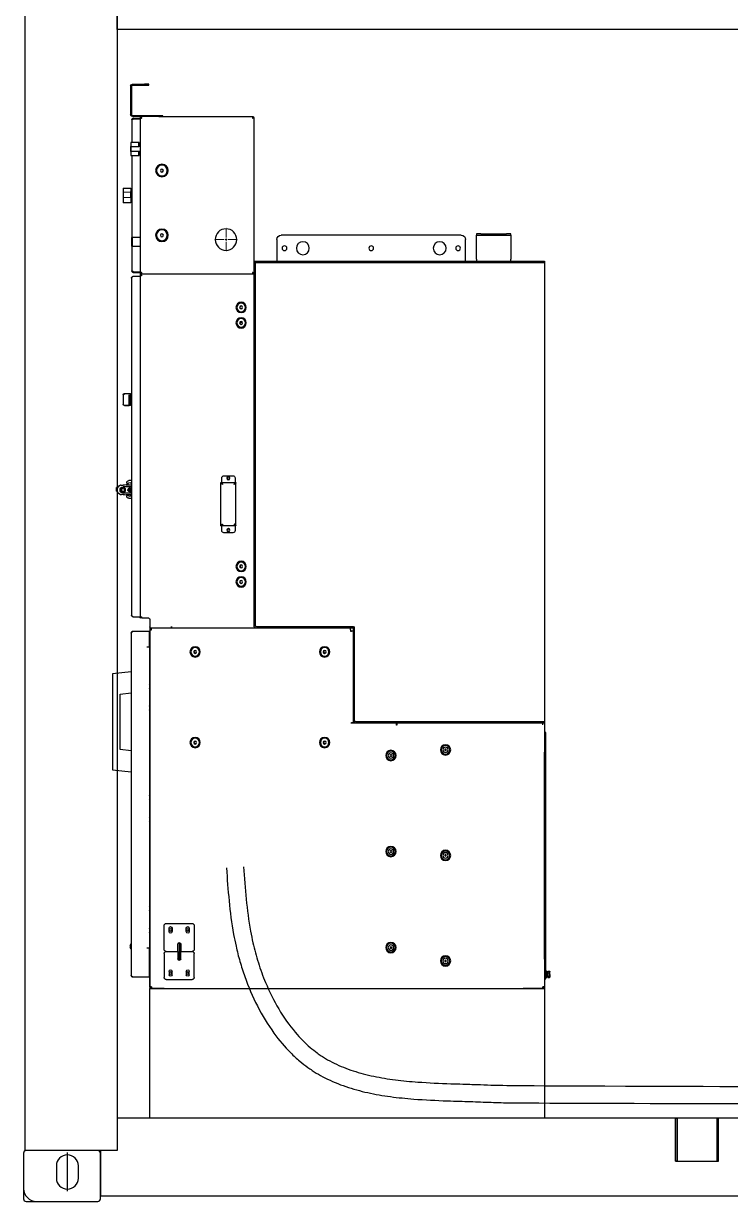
# Model space of a CAD drawing. Header units: millimetres. Extents: x 0 to 87554, y -20854 to 20404.
# Drawn here: x 18761 to 20399, y 9171 to 11899 of the extents above; entities that cross this region are included whole.
import ezdxf

# ---------------------------------------------------------------- set-up
doc = ezdxf.new("R2010")
doc.units = ezdxf.units.MM
doc.linetypes.add('CENTER2', pattern=[28.574999, 19.049999, -3.175, 3.175, -3.175])
doc.layers.get('0').update_dxf_attribs({"lineweight": 15})
for name, color, linetype, lineweight in [('AM_0', 7, 'Continuous', 30), ('THICK', 7, 'Continuous', 0), ('中心线', 1, 'CENTER2', 18)]:
    doc.layers.add(name, color=color, linetype=linetype, lineweight=lineweight)

# ---------------------------------------------------------------- blocks, each defined once
blk = doc.blocks.new('SW_CENTERMARKSYMBOL_0')
at = {"layer": '中心线', "color": 0}
for p, q in [((0, 5), (0, 27.5)), ((-5, 0), (-27.5, 0)), ((0, 0), (-2.5, 0)), ((0, 0), (0, 2.5)), ((0, 0), (0, -2.5)), ((0, 0), (2.5, 0)), ((5, 0), (27.5, 0)), ((0, -5), (0, -27.5))]:
    blk.add_line(p, q, dxfattribs=at)
blk = doc.blocks.new('yt4')
at = {"color": 87, "linetype": 'Continuous', "lineweight": 25}
for p, q in [((179, 385.5), (179, 387.5)), ((179, 387.5), (189, 387.5)), ((189, 385.5), (179, 385.5)), ((217, 387.5), (189, 387.5)), ((217, 385.5), (189, 385.5)), ((219, 383.5), (219, 316.5)), ((221, 383.5), (221, 316.5)), ((-65, -22.5), (-65, 310.4)), ((-65, 310.4), (-63, 310.4)), ((148.9, 312.5), (-62.9, 312.5)), ((-62.9, 312.5), (-62.9, 310.5)), ((146, 312.5), (146, 314.5)), ((146, 314.5), (156, 314.5)), ((156, 312.5), (148.9, 312.5)), ((156, 314.5), (217, 314.5)), ((156, 312.5), (217, 312.5)), ((196.9, 312), (196.9, 312.5)), ((199, 312.5), (199, -52.5)), ((199.2, 308.5), (199.2, 307)), ((214.7, 308.5), (199.2, 308.5)), ((214.7, 307), (199.2, 307)), ((199.2, 306.9), (199.2, 247.5)), ((214.7, 306.9), (199.2, 306.9)), ((214.7, 308.5), (214.7, 307)), ((218.2, 305), (218.2, 252.5)), ((199.2, 247.5), (200.9, 247.5)), ((199.2, 247.5), (199.2, 243.5)), ((200.9, 243.5), (200.9, 252.5)), ((200.9, 252.5), (202.9, 252.5)), ((202.9, 252.5), (202.9, 243.5)), ((202.9, 252.5), (216.4, 252.5)), ((216.4, 252.5), (220.4, 252.5)), ((220.4, 252.5), (220.4, 243.5)), ((199, 243.5), (202, 243.5)), ((199, 231.5), (202, 231.5)), ((199.2, 231.5), (199.2, 227.5)), ((199.2, 227.5), (199.2, 32.5)), ((200.9, 227.5), (199.2, 227.5)), ((200.9, 222.5), (200.9, 231.5)), ((202.9, 222.5), (200.9, 222.5)), ((202.9, 243.5), (202, 243.5)), ((202, 231.5), (202.9, 231.5)), ((216.4, 243.5), (202.9, 243.5)), ((202.9, 231.5), (202.9, 222.5)), ((202.9, 231.5), (216.4, 231.5)), ((216.4, 222.5), (202.9, 222.5)), ((220.4, 243.5), (216.4, 243.5)), ((216.4, 231.5), (220.4, 231.5)), ((220.4, 222.5), (216.4, 222.5)), ((218.2, 222.5), (218.2, 32.5)), ((220, 231.5), (220, 243.5)), ((220.4, 231.5), (220.4, 243.5)), ((220.4, 231.5), (220.4, 222.5)), ((199.2, 139.5), (199, 139.5)), ((220.2, 145), (218.2, 145)), ((238.2, 147), (220.2, 147)), ((220.2, 147), (220.2, 137.8)), ((220.2, 125.8), (220.2, 137.8)), ((237.6, 137.4), (221.6, 137.9)), ((238.2, 147), (238.2, 137.6)), ((238.2, 137.6), (238.2, 137.3)), ((238.2, 137.3), (238.2, 125.4)), ((199.2, 120.5), (199, 120.5)), ((199, 120.2), (199.2, 120.2)), ((199, 120.1), (199.2, 120.1)), ((199.2, 120.1), (199, 120.1)), ((199, 119.9), (199.2, 119.9)), ((218.2, 115), (220.2, 115)), ((220.2, 125.1), (220.2, 125.8)), ((220.2, 124.4), (220.2, 125.1)), ((220.2, 124.4), (220.2, 113)), ((220.2, 113), (238.2, 113)), ((237.6, 125.4), (221.6, 125.9)), ((238.2, 125.4), (238.2, 125.1)), ((238.2, 125.1), (238.2, 124.4)), ((238.2, 124.4), (238.2, 113)), ((-660, 37.5), (-660, 40.5)), ((-660, 40.5), (-650, 40.5)), ((-650, 37.5), (-660, 37.5)), ((-660, 37.5), (-660, 36)), ((-660, 36), (-660, -18)), ((-590, 40.5), (-650, 40.5)), ((-590, 37.5), (-650, 37.5)), ((-590, 40.5), (-580, 40.5)), ((-580, 37.5), (-590, 37.5)), ((-580, 40.5), (-580, 37.5)), ((-580, 36), (-580, 37.5)), ((-580, -18), (-580, 36)), ((-555, -16.5), (-555, 27.5)), ((-545, 37.5), (-128, 37.5)), ((-118, 27.5), (-118, -16.5)), ((199.2, 32.5), (214.7, 32.5)), ((199.2, 32.5), (199.2, 12.5)), ((214.7, 32.5), (218.2, 32.5)), ((216.7, 12.5), (216.7, 32.5)), ((218.2, 12.5), (218.2, 32.5)), ((199.2, 12.5), (199.2, -46.9)), ((214.7, 12.5), (199.2, 12.5)), ((218.2, 12.5), (214.7, 12.5)), ((218.2, 12.5), (218.2, -45)), ((-738, -22.5), (-738, -25.5)), ((-68, -22.5), (-738, -22.5)), ((-68, -25.5), (-738, -25.5)), ((-738, -25.5), (-738, -1089.5)), ((-660, -22.5), (-660, -18)), ((-580, -18), (-580, -22.5)), ((-555, -22.5), (-555, -16.5)), ((-118, -16.5), (-118, -22.5)), ((-68, -22.5), (-68, -25.5)), ((-68, -866.5), (-68, -22.5)), ((-65, -22.5), (-68, -22.5)), ((-65, -866.5), (-65, -22.5)), ((199.2, -5.5), (199, -5.5)), ((199, -11.5), (199.2, -11.5)), ((-65, -50.4), (-63, -50.4)), ((-65, -52.5), (196.9, -52.5)), ((-62.9, -50.5), (-62.9, -52.5)), ((-62.9, -52.5), (196.9, -52.5)), ((196.9, -51.9), (196.6, -52.2)), ((196.9, -51.8), (196.9, -52.5)), ((196.9, -53.2), (196.9, -52.5)), ((199, -52.5), (197, -52.5)), ((197, -52.5), (199, -52.5)), ((199, -52.5), (199, -846)), ((214.7, -46.9), (199.2, -46.9)), ((199.2, -48.5), (199.2, -47)), ((214.7, -47), (199.2, -47)), ((214.7, -48.5), (199.2, -48.5)), ((214.7, -47), (214.7, -48.5)), ((-65, -868.5), (-65, -56.5)), ((199, -57.9), (215.5, -57.9)), ((199, -58), (215.5, -58)), ((219, -61.4), (219, -61.5)), ((219, -61.5), (219, -842.5)), ((-36.6, -132.5), (-33.4, -132.5)), ((-32.3, -163.5), (-37.7, -163.5)), ((-33.4, -162.5), (-36.6, -162.5)), ((220.5, -334.5), (219, -334.5)), ((219, -334.5), (220.5, -334.5)), ((220.5, -335.4), (219, -335.4)), ((219, -351.5), (220.5, -351.5)), ((219, -351.5), (220.5, -351.5)), ((221, -346.2), (221, -329.5)), ((221, -356.5), (221, -346.2)), ((235.5, -329), (221.5, -329)), ((225, -332.3), (225, -356.3)), ((238.5, -332), (238.5, -334.3)), ((238.5, -334.3), (238.5, -353.8)), ((238.5, -353.8), (238.5, -354)), ((221.5, -357), (235.5, -357)), ((235.5, -356.9), (224.5, -356.9)), ((-23, -635.5), (-23, -535.5)), ((-23, -535.5), (-21, -535.5)), ((-20.9, -524.5), (-20.9, -533.5)), ((-20.9, -533.5), (-20.9, -535.5)), ((9.9, -535.5), (-20.9, -535.5)), ((-20.9, -536.2), (-20.9, -535.5)), ((4.9, -519.5), (-15.9, -519.5)), ((9.9, -533.5), (9.9, -524.5)), ((9.9, -535.5), (9.9, -533.5)), ((9.9, -535.5), (9.9, -536.2)), ((12, -535.5), (10, -535.5)), ((12, -635.5), (12, -535.5)), ((219, -530.8), (225, -530.8)), ((231.5, -540.8), (219, -540.8)), ((219, -545.3), (238.5, -545.3)), ((230, -535.8), (230, -540.8)), ((247.9, -543.3), (248.3, -543.3)), ((238.5, -559.3), (219, -559.3)), ((219, -563.8), (231.5, -563.8)), ((225, -571.8), (219, -571.8)), ((226.6, -550.5), (219.1, -550.5)), ((219.1, -552), (226.5, -552)), ((220, -554), (226, -554)), ((226.5, -552), (226.9, -552)), ((230, -563.8), (230, -566.8)), ((247.9, -561.3), (248.3, -561.3)), ((250, -546.3), (250.4, -546.3)), ((250, -558.3), (250.4, -558.3)), ((253.5, -547), (250.1, -545.9)), ((250.7, -547), (253.5, -547)), ((251.4, -555.7), (253.5, -555)), ((251.5, -555), (253.5, -555)), ((252, -548), (252.4, -548)), ((252, -554), (252.4, -554)), ((252.4, -548), (252.4, -549.2)), ((252.4, -549.2), (253.8, -549.2)), ((252.4, -552.7), (252.4, -554)), ((253.8, -552.7), (252.4, -552.7)), ((253.5, -549.2), (253.5, -547)), ((253.5, -555), (253.5, -552.7)), ((253.8, -552.7), (253.8, -549.2)), ((-23, -635.5), (-21, -635.5)), ((-20.9, -635), (-20.9, -635.5)), ((-20.9, -635.5), (9.9, -635.5)), ((-20.9, -635.5), (-20.9, -637.5)), ((-20.9, -637.5), (-20.9, -646.5)), ((-15.9, -651.5), (4.9, -651.5)), ((9.9, -635.5), (9.9, -635)), ((9.9, -637.5), (9.9, -635.5)), ((9.9, -646.5), (9.9, -637.5)), ((12, -635.5), (10, -635.5)), ((-33, -726.8), (-33, -732.2)), ((-295, -869.5), (-298, -869.5)), ((-298, -1086.5), (-298, -869.5)), ((-295, -1086.5), (-295, -869.5)), ((-295, -869.5), (-71, -869.5)), ((-295, -869.5), (-295, -872.5)), ((-295, -872.5), (-71, -872.5)), ((-288, -876.5), (-288, -872.5)), ((-71, -872.5), (126.6, -872.5)), ((-65, -868.5), (-65, -872.5)), ((-65, -872.5), (126.5, -872.5)), ((126.5, -868.5), (126.6, -868.5)), ((126.5, -872.5), (126.5, -868.5)), ((126.6, -869.4), (126.5, -869.4)), ((126.6, -868.5), (126.6, -872.5)), ((126.6, -872.5), (173.5, -872.5)), ((172.5, -876.5), (172.5, -872.5)), ((174.4, -874.5), (174.4, -872.5)), ((174.5, -873), (174.4, -873)), ((174.5, -872.5), (174.5, -876.5)), ((174.5, -872.5), (176.5, -872.5)), ((176.5, -852), (176.5, -869.5)), ((176.5, -872.5), (176.5, -876.5)), ((195, -849), (179.5, -849)), ((195, -849), (195, -846)), ((199, -846), (195, -846)), ((197.5, -847.4), (195, -847.4)), ((195, -847.5), (197.5, -847.5)), ((195, -849), (197.5, -849)), ((215.5, -846), (199, -846)), ((-295, -879.4), (-290, -879.4)), ((-295, -879.5), (-291, -879.5)), ((-288, -879.5), (-291, -879.5)), ((-290, -879.4), (-288, -879.4)), ((-288, -876.5), (-288, -879.5)), ((172.5, -874.5), (174.4, -874.5)), ((176.5, -876.5), (172.5, -876.5)), ((176.5, -876.5), (176.5, -1703.5)), ((177.5, -915.9), (177.5, -880.4)), ((177.5, -880.4), (216, -880.4)), ((220, -884.4), (220, -1676.4)), ((176.5, -918.5), (177.5, -918.5)), ((177.5, -920.5), (176.5, -920.5)), ((182.5, -915.9), (177.5, -915.9)), ((177.5, -916.4), (177.5, -1613.4)), ((177.5, -916.4), (179.6, -916.4)), ((179.6, -916.4), (182.5, -916.4)), ((182.5, -916.4), (182.5, -915.9)), ((220, -973.4), (263, -978.4)), ((263, -978.4), (263, -1200.4)), ((177.5, -1003.2), (176.5, -1001.3)), ((176.5, -1013.7), (177.5, -1011.8)), ((177.5, -1020), (176.5, -1020)), ((245, -1025.4), (220, -1022.4)), ((245, -1153.4), (245, -1025.4)), ((176.5, -1045), (177.5, -1045)), ((177.5, -1053.2), (176.5, -1051.3)), ((176.5, -1063.7), (177.5, -1061.8)), ((-738, -1089.5), (-738, -1092.5)), ((-738, -1089.5), (-301, -1089.5)), ((-295, -1091.5), (-295, -1086.5)), ((-741.1, -1114.5), (-738.1, -1114.5)), ((-741.1, -1159.6), (-741.1, -1114.5)), ((-738.1, -1096.5), (-738.1, -1133.5)), ((-738, -1092.5), (-738, -1703.5)), ((-738, -1092.5), (-301, -1092.5)), ((-734, -1092.5), (-733, -1092.5)), ((-733, -1092.5), (-733, -1096.5)), ((-396, -1092.5), (-396, -1096.5)), ((-396, -1096.5), (-396, -1097.5)), ((-396, -1097.5), (-395, -1097.5)), ((-395, -1096.6), (-395.9, -1097.5)), ((-395, -1097.5), (-395, -1092.5)), ((-395, -1092.5), (-290, -1092.5)), ((-295, -1092.5), (-295, -1091.5)), ((-295, -1091.5), (-291, -1091.5)), ((-290, -1091.5), (-291, -1091.5)), ((-290, -1092.5), (-290, -1091.5)), ((-738.1, -1133.5), (-738.1, -1159.6)), ((-738.1, -1140.4), (-738, -1141.1)), ((-738.1, -1159.6), (-741.1, -1159.6)), ((-741.1, -1639.5), (-741.1, -1159.6)), ((-738.1, -1639.5), (-738.1, -1159.6)), ((220, -1156.4), (245, -1153.4)), ((263, -1200.4), (220, -1205.4)), ((177.5, -1260.7), (176.5, -1258.8)), ((176.5, -1271.2), (177.5, -1269.3)), ((177.5, -1277.5), (176.5, -1277.5)), ((176.5, -1302.5), (177.5, -1302.5)), ((177.5, -1310.7), (176.5, -1308.8)), ((176.5, -1321.2), (177.5, -1319.3)), ((177.5, -1518.2), (176.5, -1516.3)), ((176.5, -1528.7), (177.5, -1526.8)), ((177.5, -1535), (176.5, -1535)), ((73.5, -1561.5), (73.5, -1616.5)), ((138.5, -1556.5), (78.5, -1556.5)), ((85, -1567.5), (85, -1575.5)), ((92, -1575.5), (92, -1567.5)), ((125, -1567.5), (125, -1575.5)), ((132, -1575.5), (132, -1567.5)), ((143.5, -1616.5), (143.5, -1561.5)), ((176.5, -1560), (177.5, -1560)), ((177.5, -1568.2), (176.5, -1566.3)), ((176.5, -1578.7), (177.5, -1576.8)), ((105, -1604.5), (105, -1621.5)), ((105.5, -1640.3), (105.5, -1606.5)), ((107.5, -1601.5), (107.5, -1601.1)), ((107.5, -1641.5), (107.5, -1601.5)), ((112, -1621.5), (112, -1604.5)), ((222.4, -1607.6), (220, -1603.2)), ((222.4, -1607.6), (222.4, -1611.2)), ((73.5, -1681.5), (73.5, -1626.5)), ((105, -1621.5), (78.5, -1621.5)), ((105, -1638.5), (105, -1621.5)), ((112, -1621.5), (112, -1638.5)), ((138.5, -1621.5), (112, -1621.5)), ((143.5, -1626.5), (143.5, -1681.5)), ((176.5, -1632.5), (177.5, -1632.5)), ((176.5, -1632.6), (177.5, -1632.6)), ((176.5, -1634.6), (177.5, -1634.6)), ((179.6, -1613.4), (177.5, -1613.4)), ((177.5, -1680.4), (177.5, -1613.9)), ((177.5, -1613.9), (182.5, -1613.9)), ((182.5, -1613.4), (179.6, -1613.4)), ((182.5, -1613.9), (182.5, -1613.4)), ((220, -1615.6), (222.4, -1611.2)), ((-741.1, -1684.6), (-741.1, -1639.5)), ((-741.1, -1639.5), (-738.1, -1639.5)), ((-738.1, -1639.5), (-738.1, -1665.5)), ((-738, -1659), (-738.1, -1659.6)), ((107.5, -1641.9), (107.5, -1641.5)), ((176.6, -1703.6), (176.6, -1638.7)), ((-749.7, -1667), (-750.1, -1668.1)), ((-750.1, -1668.9), (-749.7, -1667)), ((-750.1, -1668.1), (-750.1, -1668.9)), ((-749.7, -1670.8), (-750.1, -1668.9)), ((-750.1, -1674.6), (-750.1, -1668.9)), ((-750.1, -1674.6), (-750.1, -1680.2)), ((-750.1, -1680.2), (-749.7, -1678.3)), ((-749.7, -1682.1), (-750.1, -1680.2)), ((-750.1, -1680.2), (-750.1, -1681.1)), ((-750.1, -1681.1), (-749.7, -1682.1)), ((-745.4, -1667), (-749.7, -1667)), ((-745.4, -1670.8), (-749.7, -1670.8)), ((-745.4, -1678.3), (-749.7, -1678.3)), ((-745.4, -1682.1), (-749.7, -1682.1)), ((-745.4, -1667), (-745.4, -1670.8)), ((-744.8, -1668.8), (-745.4, -1668.2)), ((-745.4, -1670.8), (-745.4, -1678.3)), ((-745.4, -1678.3), (-745.4, -1682.1)), ((-745.4, -1680.9), (-744.8, -1680.3)), ((-744.8, -1668.1), (-744.8, -1668.2)), ((-744.8, -1681), (-744.8, -1668.2)), ((-744.8, -1681), (-742.7, -1681)), ((-741.1, -1666.6), (-742.7, -1666.6)), ((-742.7, -1674.6), (-742.7, -1666.6)), ((-742.7, -1682.6), (-742.7, -1674.6)), ((-742.7, -1682.6), (-741.1, -1682.6)), ((-738.1, -1684.6), (-741.1, -1684.6)), ((-738.1, -1665.5), (-738.1, -1703.6)), ((138.5, -1686.5), (78.5, -1686.5)), ((85, -1675.5), (85, -1667.5)), ((92, -1667.5), (92, -1675.5)), ((125, -1675.5), (125, -1667.5)), ((132, -1667.5), (132, -1675.5)), ((216, -1680.4), (177.5, -1680.4)), ((-738, -1703.5), (-734, -1703.5)), ((-738, -1703.5), (-738, -1707.5)), ((-736, -1707.5), (-738, -1707.5)), ((-736, -1707.5), (-736, -1703.5)), ((-736, -1707.1), (-735.9, -1707.1)), ((-735.9, -1705.5), (-735.9, -1707.5)), ((-734, -1705.5), (-735.9, -1705.5)), ((-734, -1707.5), (-735.9, -1707.5)), ((-734.7, -1707.5), (-734.1, -1707.6)), ((-734.1, -1707.6), (-688.1, -1707.6)), ((-734, -1707.5), (-734, -1703.5)), ((172.5, -1707.5), (-734, -1707.5)), ((-688.1, -1707.6), (-688.1, -1707.5)), ((138.6, -1707.6), (138.6, -1707.5)), ((143.6, -1707.6), (138.6, -1707.6)), ((143.6, -1707.6), (172.6, -1707.6)), ((172.5, -1703.5), (172.5, -1707.5)), ((172.5, -1703.5), (176.5, -1703.5)), ((172.5, -1705.5), (174.4, -1705.5)), ((172.5, -1707.5), (174.4, -1707.5)), ((173.5, -1705.4), (173.5, -1704.5)), ((174.4, -1705.5), (174.4, -1707.5)), ((174.4, -1707.2), (174.5, -1707.1)), ((174.4, -1707.5), (174.5, -1707.5)), ((174.5, -1703.5), (174.5, -1707.5)), ((174.5, -1707.5), (176.5, -1707.5)), ((176.5, -1703.5), (176.5, -1707.5))]:
    blk.add_line(p, q, dxfattribs=at)
at = {"color": 87, "linetype": 'Continuous', "lineweight": 25, "flags": 128}
for points in [[(-61, 308.5), (-61, 308.5)], [(-62.4, -49.9), (-62.4, -49.9), (-62.2, -50.1)], [(-61, -48.5), (-61, -48.5)], [(220.8, -334.4), (220.8, -334.4), (220.7, -334.4)], [(176.5, -917.9), (177, -918.1), (177.5, -918.3)], [(-738, -1095.6), (-738, -1095.7), (-738.1, -1096.5)], [(177.5, -1634.9), (177.1, -1635), (176.5, -1635.3)], [(-738.1, -1703.6), (-738, -1704.3), (-738, -1704.4)], [(172.6, -1707.6), (173.4, -1707.5), (173.5, -1707.5)], [(176.5, -1704.5), (176.5, -1704.4), (176.6, -1703.6)]]:
    blk.add_lwpolyline(points, dxfattribs=at)
at = {"color": 87, "linetype": 'Continuous', "lineweight": 25}
for centre, radius in [((148.5, 187.5), 14.5), ((148.5, 187.5), 12.5), ((148.5, 187.5), 3.5), ((0, 27.5), 25), ((148.5, 37.5), 14.5), ((148.5, 37.5), 12.5), ((148.5, 37.5), 3.5), ((-537.5, 7.5), 5.5), ((-495, 7.5), 15), ((-336.5, 7.5), 5.5), ((-178, 7.5), 15), ((-135.5, 7.5), 5.5), ((-35, -129.5), 12), ((-35, -129.5), 10), ((-35, -129.5), 3.4), ((-35, -165.5), 12), ((-35, -165.5), 10), ((-35, -165.5), 3.4), ((-5.5, -525.5), 3.5), ((-5.5, -525.5), 2.65), ((238.5, -552.3), 6), ((238.5, -552.3), 4.5), ((238.5, -552.3), 4), ((-5.5, -645.5), 3.5), ((-5.5, -645.5), 2.65), ((-35, -729.5), 12), ((-35, -729.5), 10), ((-35, -729.5), 3.4), ((-35, -765.5), 12), ((-35, -765.5), 10), ((-35, -765.5), 3.4), ((-228.5, -927.5), 12), ((-228.5, -927.5), 10), ((-228.5, -927.5), 3.4), ((71.5, -927.5), 12), ((71.5, -927.5), 10), ((71.5, -927.5), 3.4), ((-508.5, -1154.5), 12), ((-508.5, -1154.5), 10), ((-228.5, -1137.5), 12), ((-228.5, -1137.5), 10), ((-228.5, -1137.5), 3.4), ((71.5, -1137.5), 12), ((71.5, -1137.5), 10), ((71.5, -1137.5), 3.4), ((-508.5, -1154.5), 6.17), ((-508.5, -1154.5), 1.8), ((-382, -1167.5), 12), ((-382, -1167.5), 10), ((-382, -1167.5), 6.18), ((-382, -1167.5), 1.8), ((-508.5, -1399), 12), ((-508.5, -1399), 10), ((-382, -1390), 12), ((-382, -1390), 10), ((-382, -1390), 6.18), ((-382, -1390), 1.8), ((-508.5, -1399), 6.18), ((-508.5, -1399), 1.8), ((88.5, -1571.5), 2.65), ((128.5, -1571.5), 2.65), ((-382, -1612.5), 12), ((-382, -1612.5), 10), ((-382, -1612.5), 6.17), ((-508.5, -1643.5), 12), ((-508.5, -1643.5), 10), ((-382, -1612.5), 1.8), ((-508.5, -1643.5), 6.17), ((-508.5, -1643.5), 1.8), ((88.5, -1671.5), 2.65), ((128.5, -1671.5), 2.65)]:
    blk.add_circle(centre, radius, dxfattribs=at)
for centre, radius, start, end in [((217, 383.5), 4, 0, 90), ((217, 383.5), 2, 0, 90), ((-61, 308.5), 4, 119.4109, 150.5273), ((217, 316.5), 2, 270, 0), ((217, 316.5), 4, 270, 0), ((221.2, 131.8), 6.09, 85.6985, 99.0332), ((237.7, 135.5), 1.9, 75.4085, 93.2095), ((221.2, 119.8), 6.09, 85.6985, 99.0332), ((237.7, 123.5), 1.9, 75.4085, 93.2095), ((-545, 27.5), 10, 90, 180), ((-128, 27.5), 10, 0, 90), ((-61, -48.5), 4, 209.4109, 240.5273), ((220.5, -352), 0.5, 63.7767, 90), ((220.5, -352), 0.5, 0, 40.1765), ((221.5, -329.5), 0.5, 90, 180), ((235.5, -332), 3, 0, 90), ((235.5, -354), 3, 270, 0), ((221.5, -356.5), 0.5, 180, 270), ((-15.9, -524.5), 5, 90, 180), ((4.9, -524.5), 5, 0, 90), ((223, -539.3), 4, 90, 202.5004), ((223, -539.3), 4, 337.4996, 90), ((225, -535.8), 5, 0, 90), ((238, -512.6), 29, 256.941, 270.9691), ((238.5, -552.3), 7, 270.0003, 90), ((238.5, -552.3), 13, 297.7958, 62.2042), ((238.5, -552.3), 13.3, 26.8161, 42.5857), ((222.5, -552.3), 4.75, 270, 137.4631), ((222.5, -552.3), 4.5, 218.9424, 90), ((222.5, -552.3), 4.5, 90, 141.0576), ((223, -551.3), 4, 135.4308, 352.8152), ((222.5, -552.3), 4.75, 222.5369, 270), ((223, -563.3), 4, 187.6251, 352.3749), ((225, -566.8), 5, 270, 0), ((238, -592.1), 29, 89.0308, 103.059), ((238.5, -552.3), 13.3, 317.4143, 333.1839), ((238.5, -552.3), 13.3, 333.1839, 26.8161), ((240.5, -542), 13, 326.9648, 332.5136), ((240.5, -542), 13.3, 325.7408, 333.1839), ((240.5, -560), 13, 27.4864, 30.0751), ((240.5, -560), 13.3, 26.8161, 31.9513), ((-15.9, -646.5), 5, 180, 270), ((4.9, -646.5), 5, 270, 0), ((-71, -866.5), 3, 270, 0), ((-71, -866.5), 6, 270, 0), ((173.5, -869.5), 3, 270, 0), ((179.5, -852), 3, 90, 180), ((197.5, -847.5), 1.55, 270, 69.3065), ((197.5, -847.5), 0.05, 270, 90), ((172.5, -876.5), 2, 0, 90), ((-230, -927.4), 3.5, 282.4658, 0), ((-230, -927.4), 3.5, 0, 69.906), ((70, -927.4), 3.5, 282.4657, 0), ((70, -927.4), 3.5, 0, 69.9061), ((178.5, -914.4), 2, 180, 270), ((-301, -1086.5), 6, 270, 0), ((-301, -1086.5), 3, 270, 0), ((-230, -1137.4), 3.5, 282.4661, 0), ((-230, -1137.4), 3.5, 0, 69.9057), ((70, -1137.4), 3.5, 282.4658, 0), ((70, -1137.4), 3.5, 0, 69.9061), ((78.5, -1561.5), 5, 90, 180), ((88.5, -1567.5), 3.5, 0, 180), ((88.5, -1575.5), 3.5, 180, 0), ((128.5, -1567.5), 3.5, 0, 180), ((128.5, -1575.5), 3.5, 180, 0), ((138.5, -1561.5), 5, 0, 90), ((108.5, -1604.5), 3.5, 0, 180), ((102.5, -1606.5), 3, 0, 33.5573), ((108.5, -1606.5), 3, 109.4712, 180), ((78.5, -1616.5), 5, 180, 270), ((78.5, -1626.5), 5, 90, 180), ((138.5, -1616.5), 5, 270, 0), ((138.5, -1626.5), 5, 0, 90), ((178.6, -1638.7), 2, 123.367, 180), ((88.5, -1667.5), 3.5, 0, 180), ((108.5, -1638.5), 3.5, 180, 0), ((128.5, -1667.5), 3.5, 0, 180), ((78.5, -1681.5), 5, 180, 270), ((88.5, -1675.5), 3.5, 180, 0), ((128.5, -1675.5), 3.5, 180, 0), ((138.5, -1681.5), 5, 270, 0), ((-734.1, -1703.6), 2, 198.1949, 257.1614), ((-732, -1701.5), 4, 210, 240), ((170.5, -1701.5), 4, 300, 330), ((172.6, -1703.6), 2, 288.1949, 341.8051)]:
    blk.add_arc(centre, radius, start, end, dxfattribs=at)
for centre, major_axis, ratio, start_param, end_param in [((240, -546.1), (29, 0), 0.333333, 4.584077, 4.729306), ((-742.7, -1674.6), (11.2, 0), 0.57735, 1.570796, 1.760193), ((-744.8, -1674.6), (11.2, 0), 0.57735, 1.476541, 1.570796)]:
    blk.add_ellipse(centre, major_axis=major_axis, ratio=ratio, start_param=start_param, end_param=end_param, dxfattribs=at)
for points, knots in [([(-61, 308.5), (-61.5, 308.7), (-62.5, 309.2), (-63.8, 309.9), (-64.7, 310.3), (-65, 310.4), (-65, 310.4), (-65, 310.4)], [0, 0, 0, 0, 0.251059, 0.500572, 0.731831, 0.931564, 1, 1, 1, 1]), ([(-61, 308.5), (-61.3, 308.8), (-61.8, 309.3), (-62.4, 309.9), (-62.8, 310.2), (-63, 310.4), (-63, 310.4), (-63, 310.4)], [0, 0, 0, 0, 0.339008, 0.562761, 0.737397, 0.91269, 1, 1, 1, 1]), ([(-62.9, 312.5), (-62.9, 312.5), (-62.9, 312.4), (-62.8, 312.2), (-62.6, 311.8), (-62.3, 311.1), (-61.8, 310.1), (-61.3, 309.1), (-61, 308.5)], [0, 0, 0, 0, 0.133551, 0.261133, 0.383398, 0.501077, 0.708285, 1, 1, 1, 1]), ([(-62.9, 310.5), (-62.9, 310.5), (-62.9, 310.5), (-62.8, 310.3), (-62.6, 310.1), (-62.3, 309.8), (-61.8, 309.3), (-61.3, 308.8), (-61, 308.5)], [0, 0, 0, 0, 0.118005, 0.233085, 0.347311, 0.462826, 0.680232, 1, 1, 1, 1]), ([(199, 312.5), (198.9, 312.2), (198.8, 311.5), (197.9, 310.5), (196.5, 309.5), (195.5, 308.8), (195, 308.5)], [0, 0, 0, 0, 0.2546461, 0.5095426, 0.7644403, 1, 1, 1, 1]), ([(195, 308.5), (195.2, 309), (195.5, 310.1), (196, 311.4), (196.4, 312.3), (196.7, 312.4), (196.9, 312.5)], [0, 0, 0, 0, 0.249994, 0.499998, 0.750001, 1, 1, 1, 1]), ([(197, 312.5), (196.9, 312), (196.8, 311.1), (196, 309.8), (195.3, 308.9), (195, 308.5)], [0, 0, 0, 0, 0.348133, 0.697536, 1, 1, 1, 1]), ([(195, 308.5), (195.2, 308.8), (195.5, 309.3), (195.9, 309.8), (196.1, 310), (196.1, 310.1)], [0, 0, 0, 0, 0.414473, 0.828977, 1, 1, 1, 1]), ([(214.7, 308.5), (215.1, 308.5), (216, 308.4), (217.2, 307.6), (218, 306.4), (218.1, 305.5), (218.2, 305)], [0, 0, 0, 0, 0.236065, 0.490914, 0.745799, 1, 1, 1, 1]), ([(214.7, 307), (215.1, 307), (215.6, 306.9), (215.9, 306.6), (216, 306.4)], [0, 0, 0, 0, 0.690402, 1, 1, 1, 1]), ([(218.2, 305), (218.1, 305.2), (218, 305.5), (217.2, 306), (216.1, 306.4), (215.2, 306.7), (214.7, 306.9)], [0, 0, 0, 0, 0.250006, 0.499997, 0.749994, 1, 1, 1, 1]), ([(-65, -50.4), (-65, -50.4), (-64.9, -50.4), (-64.6, -50.2), (-63.8, -49.9), (-62.9, -49.4), (-61.9, -49), (-61.3, -48.7), (-61, -48.5)], [0, 0, 0, 0, 0.1423, 0.272829, 0.499434, 0.697797, 0.835971, 1, 1, 1, 1]), ([(-63, -50.4), (-63, -50.4), (-63, -50.4), (-62.8, -50.2), (-62.6, -50.1), (-62.3, -49.8), (-61.8, -49.3), (-61.3, -48.8), (-61, -48.5)], [0, 0, 0, 0, 0.126474, 0.244617, 0.355888, 0.462064, 0.67059, 1, 1, 1, 1]), ([(-61, -48.5), (-61.1, -49), (-61.4, -49.9), (-61.9, -51.2), (-62.3, -52.1), (-62.7, -52.5), (-62.9, -52.5), (-62.9, -52.5)], [0, 0, 0, 0, 0.224623, 0.44927, 0.673932, 0.898579, 1, 1, 1, 1]), ([(-61, -48.5), (-61.2, -48.8), (-61.5, -49.3), (-62, -50), (-62.5, -50.4), (-62.8, -50.5), (-62.9, -50.5)], [0, 0, 0, 0, 0.2772969, 0.5297119, 0.7820647, 1, 1, 1, 1]), ([(196.9, -52.5), (196.8, -52.5), (196.5, -52.4), (196, -51.6), (195.6, -50.5), (195.3, -49.4), (195.1, -48.7), (195, -48.5)], [0, 0, 0, 0, 0.224325, 0.448684, 0.67304, 0.897407, 1, 1, 1, 1]), ([(195, -48.5), (195.5, -48.8), (196.6, -49.5), (197.9, -50.5), (198.8, -51.5), (198.9, -52.2), (199, -52.5)], [0, 0, 0, 0, 0.249993, 0.499995, 0.75, 1, 1, 1, 1]), ([(195, -48.5), (195.3, -48.8), (195.8, -49.5), (196.4, -50.5), (196.9, -51.5), (197, -52.2), (197, -52.5)], [0, 0, 0, 0, 0.249999, 0.5, 0.750001, 1, 1, 1, 1]), ([(196.1, -50.1), (196.1, -50), (195.8, -49.8), (195.4, -49.2), (195.1, -48.7), (195, -48.5)], [0, 0, 0, 0, 0.221338, 0.637638, 1, 1, 1, 1]), ([(195, -56.5), (195.1, -56), (195.4, -55.1), (195.9, -53.9), (196.3, -52.9), (196.6, -52.5), (196.8, -52.5), (196.9, -52.5)], [0, 0, 0, 0, 0.224323, 0.448684, 0.673049, 0.897405, 1, 1, 1, 1]), ([(199, -52.5), (198.9, -52.8), (198.8, -53.5), (197.9, -54.5), (196.6, -55.5), (195.5, -56.2), (195, -56.5)], [0, 0, 0, 0, 0.249998, 0.500005, 0.750007, 1, 1, 1, 1]), ([(197, -52.5), (197, -52.8), (196.9, -53.5), (196.4, -54.5), (195.8, -55.5), (195.3, -56.2), (195, -56.5)], [0, 0, 0, 0, 0.249994, 0.5, 0.750001, 1, 1, 1, 1]), ([(218.2, -45), (218.2, -45.4), (218.1, -46.3), (217.3, -47.5), (216.1, -48.3), (215.2, -48.4), (214.7, -48.5)], [0, 0, 0, 0, 0.238478, 0.493327, 0.748218, 1, 1, 1, 1]), ([(214.7, -46.9), (215.2, -46.7), (216.1, -46.4), (217.2, -45.9), (218, -45.5), (218.1, -45.2), (218.2, -45)], [0, 0, 0, 0, 0.250005, 0.500004, 0.749995, 1, 1, 1, 1]), ([(216, -46.4), (215.9, -46.5), (215.6, -46.9), (215.1, -47), (214.7, -47)], [0, 0, 0, 0, 0.244674, 1, 1, 1, 1]), ([(195, -56.5), (195.2, -56.2), (195.5, -55.7), (195.9, -55.1), (196.1, -54.9), (196.1, -54.9)], [0, 0, 0, 0, 0.463365, 0.881533, 1, 1, 1, 1]), ([(215.5, -58), (216, -58.3), (216.9, -58.9), (218, -59.8), (218.8, -60.6), (218.9, -61.2), (219, -61.5)], [0, 0, 0, 0, 0.250006, 0.500007, 0.750002, 1, 1, 1, 1]), ([(219, -61.5), (219, -61.1), (218.9, -60.3), (218.2, -59.2), (217.2, -58.4), (216.2, -58), (215.7, -58), (215.5, -58)], [0, 0, 0, 0, 0.227182, 0.45442, 0.681668, 0.908922, 1, 1, 1, 1]), ([(220.5, -334.5), (220.5, -334.5), (220.6, -334.5), (220.7, -334.5), (220.8, -334.4), (220.9, -334.3), (221, -334.2), (221, -334.1), (221, -334)], [0, 0, 0, 0, 0.136363, 0.199773, 0.365084, 0.592455, 0.801506, 1, 1, 1, 1]), ([(221, -335.1), (221, -335.1), (221, -335.2), (221, -335.2), (220.8, -335.3), (220.7, -335.3), (220.6, -335.4), (220.5, -335.4), (220.5, -335.4)], [0, 0, 0, 0, 0.178086, 0.45202, 0.635639, 0.800974, 0.961063, 1, 1, 1, 1]), ([(221, -334), (221, -334.1), (221, -334.2), (220.9, -334.3), (220.8, -334.4), (220.7, -334.5), (220.7, -334.5)], [0, 0, 0, 0, 0.274931, 0.564488, 0.879406, 1, 1, 1, 1]), ([(221, -352), (221, -351.9), (221, -351.8), (220.9, -351.7), (220.8, -351.6), (220.7, -351.6), (220.7, -351.6)], [0, 0, 0, 0, 0.275751, 0.566287, 0.88215, 1, 1, 1, 1]), ([(235.5, -331.3), (235.6, -331.3), (236.1, -331.3), (237, -331.6), (237.8, -332.3), (238.4, -333.2), (238.5, -333.9), (238.5, -334.3)], [0, 0, 0, 0, 0.093074, 0.30299, 0.527694, 0.765107, 1, 1, 1, 1]), ([(-23, -535.5), (-22.9, -535.8), (-22.8, -536.5), (-21.9, -537.5), (-20.6, -538.5), (-19.5, -539.2), (-19, -539.5)], [0, 0, 0, 0, 0.250001, 0.499997, 0.749999, 1, 1, 1, 1]), ([(-21, -535.5), (-21, -535.8), (-20.9, -536.5), (-20.4, -537.5), (-19.8, -538.5), (-19.3, -539.2), (-19, -539.5)], [0, 0, 0, 0, 0.249999, 0.499998, 0.749993, 1, 1, 1, 1]), ([(-19, -539.5), (-19.1, -539), (-19.4, -538.1), (-19.9, -536.9), (-20.3, -535.9), (-20.6, -535.5), (-20.8, -535.5), (-20.9, -535.5)], [0, 0, 0, 0, 0.2243237, 0.4486838, 0.6730434, 0.8973973, 1, 1, 1, 1]), ([(-19, -539.5), (-19.2, -539.2), (-19.5, -538.7), (-19.9, -538.1), (-20.1, -537.9), (-20.2, -537.9)], [0, 0, 0, 0, 0.456178, 0.867827, 1, 1, 1, 1]), ([(9.9, -535.5), (9.8, -535.5), (9.5, -535.6), (9, -536.4), (8.6, -537.5), (8.3, -538.6), (8.1, -539.3), (8, -539.5)], [0, 0, 0, 0, 0.224319, 0.448684, 0.673045, 0.897402, 1, 1, 1, 1]), ([(8, -539.5), (8.3, -539.2), (8.8, -538.5), (9.4, -537.5), (9.9, -536.5), (10, -535.8), (10, -535.5)], [0, 0, 0, 0, 0.249996, 0.499995, 0.749998, 1, 1, 1, 1]), ([(8, -539.5), (8.5, -539.2), (9.6, -538.5), (10.9, -537.5), (11.8, -536.5), (11.9, -535.8), (12, -535.5)], [0, 0, 0, 0, 0.250003, 0.500007, 0.749997, 1, 1, 1, 1]), ([(9.2, -537.9), (9.1, -538), (8.8, -538.2), (8.4, -538.8), (8.1, -539.3), (8, -539.5)], [0, 0, 0, 0, 0.228104, 0.640755, 1, 1, 1, 1]), ([(244.6, -540.8), (243.6, -541), (241.6, -541.4), (239.5, -541.5), (238.5, -541.6)], [0, 0, 0, 0, 0.494812, 1, 1, 1, 1]), ([(238.5, -563.1), (239.5, -563.1), (241.6, -563.2), (243.6, -563.6), (244.6, -563.8)], [0, 0, 0, 0, 0.494139, 1, 1, 1, 1]), ([(-19, -631.5), (-19.5, -631.8), (-20.6, -632.5), (-21.9, -633.5), (-22.8, -634.5), (-22.9, -635.2), (-23, -635.5)], [0, 0, 0, 0, 0.254651, 0.509542, 0.764435, 1, 1, 1, 1]), ([(-19, -631.5), (-19.4, -632), (-20.1, -632.9), (-20.9, -634.2), (-21, -635.1), (-21, -635.5)], [0, 0, 0, 0, 0.348139, 0.697526, 1, 1, 1, 1]), ([(-20.9, -635.5), (-20.7, -635.4), (-20.4, -635.3), (-20, -634.4), (-19.5, -633.1), (-19.2, -632), (-19, -631.5)], [0, 0, 0, 0, 0.250006, 0.499996, 0.749999, 1, 1, 1, 1]), ([(-20.1, -633.1), (-20.1, -633), (-19.9, -632.8), (-19.5, -632.3), (-19.2, -631.8), (-19, -631.5)], [0, 0, 0, 0, 0.171044, 0.585516, 1, 1, 1, 1]), ([(8, -631.5), (8.2, -632), (8.5, -633.1), (8.9, -634.4), (9.4, -635.3), (9.7, -635.4), (9.9, -635.5)], [0, 0, 0, 0, 0.2500019, 0.5000013, 0.7499985, 1, 1, 1, 1]), ([(8, -631.5), (8.2, -631.8), (8.5, -632.3), (8.8, -632.8), (9.1, -633), (9.1, -633.1)], [0, 0, 0, 0, 0.4249889, 0.8499363, 1, 1, 1, 1]), ([(12, -635.5), (11.9, -635.2), (11.8, -634.5), (10.9, -633.5), (9.5, -632.5), (8.5, -631.8), (8, -631.5)], [0, 0, 0, 0, 0.254652, 0.509543, 0.764441, 1, 1, 1, 1]), ([(10, -635.5), (9.9, -635), (9.8, -634.1), (9, -632.8), (8.3, -631.9), (8, -631.5)], [0, 0, 0, 0, 0.348138, 0.697527, 1, 1, 1, 1]), ([(219, -842.5), (218.9, -842.8), (218.8, -843.4), (218, -844.2), (216.9, -845.1), (216, -845.7), (215.5, -846)], [0, 0, 0, 0, 0.249998, 0.499993, 0.749994, 1, 1, 1, 1]), ([(215.5, -846), (215.9, -846), (216.7, -845.9), (217.8, -845.2), (218.6, -844.2), (219, -843.2), (219, -842.7), (219, -842.5)], [0, 0, 0, 0, 0.227183, 0.454438, 0.681674, 0.90892, 1, 1, 1, 1]), ([(220, -884.4), (219.9, -884.1), (219.8, -883.4), (218.9, -882.4), (217.6, -881.4), (216.5, -880.7), (216, -880.4)], [0, 0, 0, 0, 0.249997, 0.499999, 0.749997, 1, 1, 1, 1]), ([(216, -880.4), (216.5, -880.4), (217.4, -880.5), (218.6, -881.3), (219.6, -882.4), (220, -883.5), (220, -884.2), (220, -884.4)], [0, 0, 0, 0, 0.224329, 0.448683, 0.673045, 0.897404, 1, 1, 1, 1]), ([(-750.1, -1674.6), (-750, -1673.3), (-750, -1672.1), (-749.7, -1670.8), (-749.7, -1670.8)], [0, 0, 0, 0, 0.973014, 1, 1, 1, 1]), ([(-749.7, -1678.3), (-749.8, -1678), (-750, -1676.7), (-750.1, -1675.5), (-750.1, -1674.6)], [0, 0, 0, 0, 0.253072, 1, 1, 1, 1]), ([(216, -1680.4), (216.5, -1680.1), (217.6, -1679.4), (218.9, -1678.4), (219.8, -1677.4), (219.9, -1676.7), (220, -1676.4)], [0, 0, 0, 0, 0.250006, 0.500001, 0.750009, 1, 1, 1, 1]), ([(220, -1676.4), (220, -1676.9), (219.9, -1677.8), (219.1, -1679), (218, -1679.9), (216.9, -1680.4), (216.2, -1680.4), (216, -1680.4)], [0, 0, 0, 0, 0.2233427, 0.446736, 0.6701265, 0.8935022, 1, 1, 1, 1])]:
    blk.add_open_spline(points, degree=3, knots=knots, dxfattribs=at)
at = {"layer": '中心线', "color": 87}
blk.add_blockref('SW_CENTERMARKSYMBOL_0', (0, 27.5), dxfattribs=at)

msp = doc.modelspace()

# ---------------------------------------------------------------- linework, layer by layer
at = {"color": 5, "lineweight": -3}
msp.add_lwpolyline([(19053.836, 9663.521), (19968.336, 9663.521), (19968.336, 9363.521), (19053.836, 9363.521)], close=True, dxfattribs=at)
at = {"color": 1, "lineweight": -3}
for points in [[(20371.336, 9363.523), (20271.336, 9363.523), (20271.336, 9263.523), (20371.336, 9263.523)], [(20271.336, 9363.523), (20275.336, 9363.523), (20275.336, 9263.523), (20271.336, 9263.523)], [(20371.336, 9363.523), (20367.336, 9363.523), (20367.336, 9263.523), (20371.336, 9263.523)]]:
    msp.add_lwpolyline(points, close=True, dxfattribs=at)
at = {"color": 5, "lineweight": -3}
for points, knots in [([(19271.207, 9945.868), (19272.988, 9920.593), (19274.759, 9895.504), (19279.67, 9845.651), (19282.81, 9820.887), (19288.918, 9787.403), (19290.704, 9778.582), (19294.448, 9762.01), (19296.362, 9754.257), (19300.545, 9738.75), (19302.812, 9731), (19310.13, 9707.84), (19315.701, 9692.518), (19330.784, 9656.307), (19340.972, 9635.738), (19363.942, 9596.976), (19376.724, 9578.787), (19401.573, 9549.547), (19413.153, 9537.811), (19430.712, 9522.808), (19436.129, 9518.521), (19444.775, 9512.222), (19447.917, 9510.04), (19454.302, 9505.816), (19457.541, 9503.774), (19467.401, 9497.855), (19474.16, 9494.182), (19495.037, 9483.883), (19509.693, 9478.024), (19540.214, 9468.035), (19556.077, 9463.906), (19588.739, 9457.064), (19605.536, 9454.352), (19639.77, 9450.007), (19657.207, 9448.375), (19700.018, 9445.287), (19725.572, 9444.212), (19760.404, 9443.014), (19769.74, 9442.718), (19784.496, 9442.249), (19789.935, 9442.074), (19800.772, 9441.719), (19806.174, 9441.54), (19822.331, 9440.996), (19833.039, 9440.625), (19865.007, 9439.486), (19886.108, 9438.694), (20695.421, 9436.222), (20736.885, 9434.446), (20786.453, 9432.19), (20794.366, 9431.825), (20810.207, 9431.089), (20818.13, 9430.719), (20841.905, 9429.63), (20857.761, 9428.934), (20905.316, 9427.172), (20937.001, 9426.432), (21000.154, 9427.047), (21031.62, 9428.402), (21094.168, 9434.406), (21125.248, 9439.054), (21166.081, 9448.174), (21176.06, 9450.645), (21193.436, 9455.405), (21200.845, 9457.582), (21215.63, 9462.237), (21223.004, 9464.712), (21245.011, 9472.585), (21259.532, 9478.426), (21296.278, 9495.03), (21318.053, 9506.678), (21358.975, 9532.831), (21378.118, 9547.336), (21408.885, 9575.586), (21421.235, 9588.792), (21436.547, 9608.309), (21440.654, 9613.935), (21447.438, 9623.975), (21450.213, 9628.333), (21454.939, 9636.239), (21456.938, 9639.761), (21460.795, 9646.913), (21462.651, 9650.54), (21468.007, 9661.563), (21471.297, 9669.102), (21480.893, 9693.539), (21486.22, 9711.053), (21494.761, 9747.062), (21497.976, 9765.556), (21501.44, 9792.926), (21502.356, 9801.662), (21504.618, 9827.893), (21505.473, 9845.388), (21506.304, 9880.431), (21506.281, 9897.981), (21505.684, 9941.493), (21504.854, 9967.511), (21504.046, 10004.199), (21503.856, 10014.733), (21503.678, 10033.627), (21503.655, 10041.977), (21503.744, 10054.925), (21503.799, 10059.509), (21504.06, 10073.882), (21504.363, 10083.655), (21505.594, 10112.942), (21506.84, 10132.425), (21511.172, 10187.858), (21514.918, 10223.701), (21518.643, 10259.372)], [0, 0, 0, 0, 76.60795551, 76.60795551, 153.21591102, 153.21591102, 180.67761355, 180.67761355, 204.87507536, 204.87507536, 229.07253718, 229.07253718, 277.46746082, 277.46746082, 345.8617215, 345.8617215, 414.25598218, 414.25598218, 467.26347463, 467.26347463, 490.10496846, 490.10496846, 502.89213027, 502.89213027, 515.67929209, 515.67929209, 541.25361572, 541.25361572, 592.66746512, 592.66746512, 644.08131452, 644.08131452, 695.49516392, 695.49516392, 746.90901332, 746.90901332, 820.48739367, 820.48739367, 847.46134562, 847.46134562, 863.25299167, 863.25299167, 879.04463772, 879.04463772, 910.62792983, 910.62792983, 973.79451404, 973.79451404, 1100.12768246, 1100.12768246, 1124.09395674, 1124.09395674, 1148.06023103, 1148.06023103, 1195.9927796, 1195.9927796, 1291.85787673, 1291.85787673, 1387.72297387, 1387.72297387, 1483.58807101, 1483.58807101, 1514.70403553, 1514.70403553, 1537.9146459, 1537.9146459, 1561.12525626, 1561.12525626, 1607.546477, 1607.546477, 1681.05069944, 1681.05069944, 1754.55492188, 1754.55492188, 1811.84611431, 1811.84611431, 1834.33075537, 1834.33075537, 1851.10018008, 1851.10018008, 1864.27199233, 1864.27199233, 1877.44380457, 1877.44380457, 1903.78742905, 1903.78742905, 1960.99178188, 1960.99178188, 2018.1961347, 2018.1961347, 2044.84278399, 2044.84278399, 2098.13608256, 2098.13608256, 2151.42938113, 2151.42938113, 2229.90171305, 2229.90171305, 2261.39718445, 2261.39718445, 2286.23656713, 2286.23656713, 2299.82363567, 2299.82363567, 2328.78039797, 2328.78039797, 2386.69392256, 2386.69392256, 2493.93417878, 2493.93417878, 2493.93417878, 2493.93417878]), ([(19231.306, 9943.056), (19233.087, 9917.778), (19234.879, 9892.314), (19239.937, 9840.98), (19243.203, 9815.11), (19249.608, 9780.005), (19251.435, 9770.944), (19254.79, 9755.997), (19256.194, 9750.123), (19259.193, 9738.362), (19260.787, 9732.48), (19265.848, 9714.854), (19269.597, 9703.129), (19281.972, 9668.224), (19291.724, 9645.313), (19314.267, 9601.253), (19327.059, 9580.103), (19353.308, 9544.023), (19366.278, 9528.647), (19387.034, 9507.9), (19393.965, 9501.517), (19407.272, 9490.308), (19413.58, 9485.391), (19423.216, 9478.49), (19426.402, 9476.302), (19432.842, 9472.063), (19436.097, 9470.01), (19445.96, 9464.045), (19452.667, 9460.327), (19475.051, 9448.915), (19491.211, 9442.235), (19524.392, 9430.937), (19541.414, 9426.319), (19576.04, 9418.703), (19593.645, 9415.706), (19629.182, 9410.913), (19647.114, 9409.117), (19691.123, 9405.7), (19717.24, 9404.518), (19752.576, 9403.25), (19762.073, 9402.943), (19779.704, 9402.38), (19787.847, 9402.122), (19804.061, 9401.589), (19812.13, 9401.319), (19836.236, 9400.492), (19852.172, 9399.922), (19899.689, 9398.158), (20677.355, 9396.909), (20722.765, 9394.987), (20736.962, 9394.371), (20763.184, 9393.207), (20775.207, 9392.663), (20795.792, 9391.717), (20804.343, 9391.317), (20821.497, 9390.521), (20830.096, 9390.125), (20855.953, 9388.983), (20873.271, 9388.281), (20928.425, 9386.567), (20966.506, 9386.152), (21043, 9388.962), (21081.415, 9392.189), (21133.69, 9400.537), (21147.551, 9403.13), (21172.064, 9408.479), (21182.72, 9411.06), (21202.128, 9416.274), (21210.887, 9418.818), (21228.37, 9424.303), (21237.091, 9427.241), (21263.124, 9436.649), (21280.305, 9443.711), (21320.864, 9462.668), (21343.886, 9475.356), (21387.427, 9504.011), (21407.947, 9519.979), (21441.242, 9551.435), (21454.728, 9566.259), (21471.416, 9588.195), (21475.817, 9594.403), (21482.715, 9604.899), (21485.338, 9609.099), (21489.855, 9616.727), (21491.784, 9620.13), (21495.51, 9626.993), (21497.309, 9630.457), (21502.52, 9640.933), (21505.746, 9648.033), (21516.309, 9673.409), (21522.405, 9692.197), (21532.208, 9730.404), (21535.914, 9749.824), (21540.365, 9781.049), (21541.701, 9792.826), (21543.655, 9814.659), (21544.346, 9824.722), (21545.382, 9844.754), (21545.727, 9854.728), (21546.361, 9884.526), (21546.25, 9904.227), (21545.471, 9950.107), (21544.624, 9976.169), (21543.924, 10011.496), (21543.78, 10020.942), (21543.661, 10038.59), (21543.666, 10046.798), (21543.813, 10060.339), (21543.907, 10065.679), (21544.175, 10076.375), (21544.346, 10081.728), (21544.962, 10097.802), (21545.511, 10108.539), (21547.494, 10140.807), (21549.263, 10162.398), (21553.464, 10207.696), (21555.941, 10231.418), (21558.427, 10255.217)], [0, 0, 0, 0, 76.6167282, 76.6167282, 153.2334564, 153.2334564, 179.79744972, 179.79744972, 196.94535494, 196.94535494, 214.09326016, 214.09326016, 248.3890706, 248.3890706, 316.98069148, 316.98069148, 385.57231236, 385.57231236, 442.42066089, 442.42066089, 469.40795973, 469.40795973, 492.42042969, 492.42042969, 503.56742119, 503.56742119, 514.7144127, 514.7144127, 537.0083957, 537.0083957, 587.86656503, 587.86656503, 638.72473435, 638.72473435, 689.58290368, 689.58290368, 740.441073, 740.441073, 814.1457957, 814.1457957, 841.41098614, 841.41098614, 865.11189115, 865.11189115, 888.81279616, 888.81279616, 936.21460617, 936.21460617, 1031.01822621, 1031.01822621, 1074.22527949, 1074.22527949, 1110.77604612, 1110.77604612, 1136.68829535, 1136.68829535, 1162.60054459, 1162.60054459, 1214.42504305, 1214.42504305, 1327.0301532, 1327.0301532, 1439.63526334, 1439.63526334, 1480.27017761, 1480.27017761, 1511.55148951, 1511.55148951, 1537.30586056, 1537.30586056, 1563.06023161, 1563.06023161, 1614.56897371, 1614.56897371, 1687.25481804, 1687.25481804, 1759.94066237, 1759.94066237, 1816.66163439, 1816.66163439, 1838.28366432, 1838.28366432, 1852.33975578, 1852.33975578, 1863.42278132, 1863.42278132, 1874.50580685, 1874.50580685, 1896.67185793, 1896.67185793, 1952.67988085, 1952.67988085, 2008.68790377, 2008.68790377, 2042.52611201, 2042.52611201, 2071.64991003, 2071.64991003, 2100.77370806, 2100.77370806, 2159.0213041, 2159.0213041, 2237.42814246, 2237.42814246, 2266.16106145, 2266.16106145, 2291.25463326, 2291.25463326, 2307.64613266, 2307.64613266, 2324.03763206, 2324.03763206, 2356.82063087, 2356.82063087, 2422.38662848, 2422.38662848, 2493.93417878, 2493.93417878, 2493.93417878, 2493.93417878])]:
    msp.add_open_spline(points, degree=3, knots=knots, dxfattribs=at)
at = {"layer": 'AM_0'}
msp.add_line((18862.836, 9194.523), (18862.836, 9283.523), dxfattribs=at)
for points in [[(18767.336, 9288.523, 0.41421356), (18761.336, 9282.523), (18761.336, 9176.523, 0.41421356), (18767.336, 9170.523), (18933.336, 9170.523, 0.41421356), (18939.336, 9176.523), (18939.336, 9282.523, 0.41421356), (18933.336, 9288.523)], [(18837.336, 9224.523, 1), (18888.336, 9224.523), (18888.336, 9253.023, 1), (18837.336, 9253.023)]]:
    msp.add_lwpolyline(points, format="xyb", close=True, dxfattribs=at)
msp.add_arc((18791.336, 9200.523), 30, 180, 270, dxfattribs=at)
at = {"layer": 'THICK', "lineweight": -3}
for points in [[(18978.336, 11885.523), (18978.336, 11948.523), (18939.336, 11948.523), (18939.336, 12035.523), (24641.336, 12035.523), (24641.336, 11948.523), (24665.336, 11948.523), (24665.336, 11885.523)], [(18765.336, 11948.523), (18978.336, 11948.523), (18978.336, 9288.523), (18765.336, 9288.523)], [(18978.336, 9363.523), (18978.336, 9288.523), (18939.336, 9288.523), (18939.336, 9183.523), (24641.336, 9183.523), (24641.336, 9288.523), (24665.336, 9288.523), (24665.336, 9363.523)]]:
    msp.add_lwpolyline(points, close=True, dxfattribs=at)

# ---------------------------------------------------------------- block references
at = {"lineweight": -3, "xscale": -1}
msp.add_blockref('yt4', (19230.336, 11371.021), dxfattribs=at)

doc.saveas('drawing.dxf')
